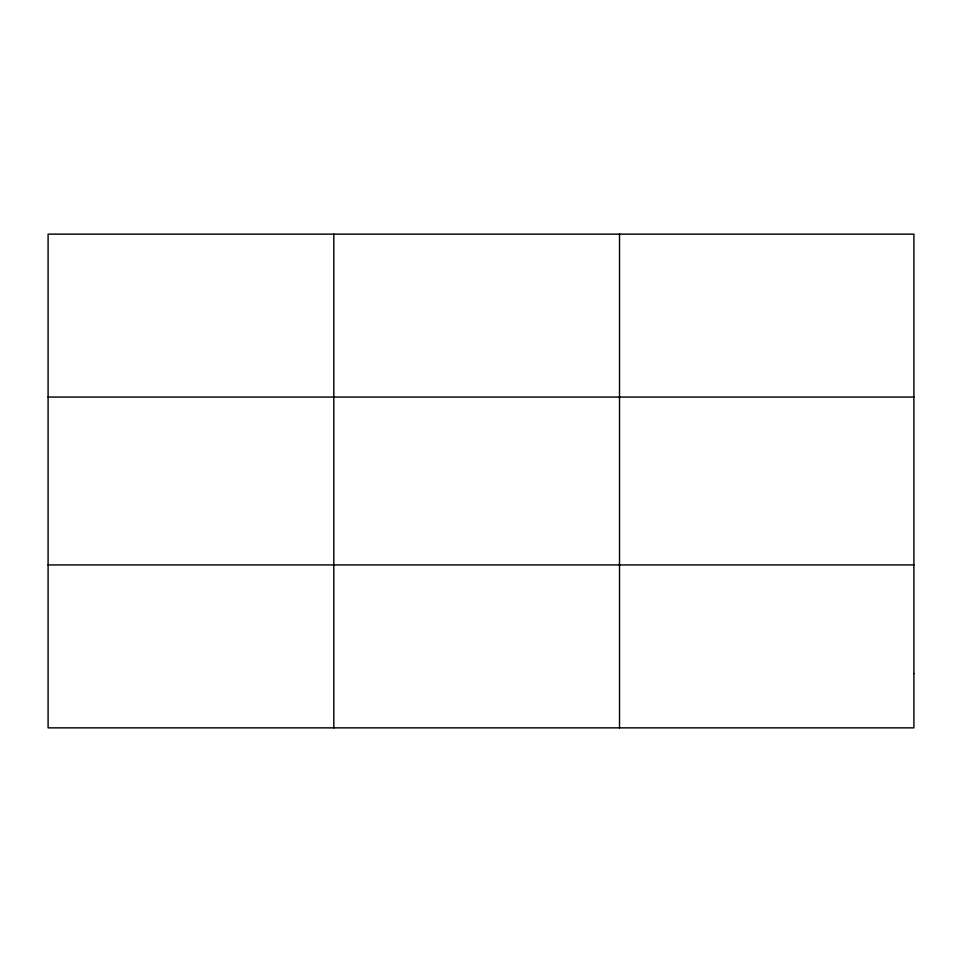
<?xml version="1.0" encoding="UTF-8"?>
<svg xmlns="http://www.w3.org/2000/svg" width="962" height="962" viewBox="0 0 962 962"><rect width="100%" height="100%" fill="white"/><g stroke="black" fill="none" stroke-linecap="round" stroke-linejoin="round"><path stroke-width="1.44" d="M333.814 234.139L333.814 727.861M619.528 234.139L619.528 727.861M48.1 397.065L913.9 397.065M48.1 564.934L913.9 564.934M913.9 673.544L913.9 727.861L48.1 727.861L48.1 234.139L913.9 234.139L913.9 673.544"/></g></svg>
